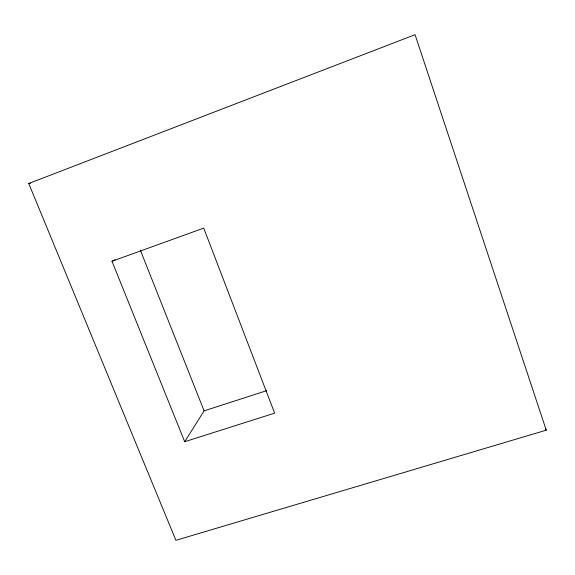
<?xml version="1.0" encoding="UTF-8"?>
<svg xmlns="http://www.w3.org/2000/svg" width="575" height="575" viewBox="0 0 575 575"><rect width="100%" height="100%" fill="white"/><g stroke="black" fill="none" stroke-linecap="round" stroke-linejoin="round"><path stroke-width="0.86" d="M115.129 259.706L112.003 261.266L184.697 441.722L204.103 410.866L266.793 390.619M28.75 183.518L415.071 34.687L546.25 430.172L175.914 540.313L28.75 183.518L30.504 183.238M112.003 261.266L203.73 228.103L274.634 413.145L184.697 441.722M545.402 428.591L546.25 430.172M140.343 250.139L204.103 410.866"/></g></svg>
